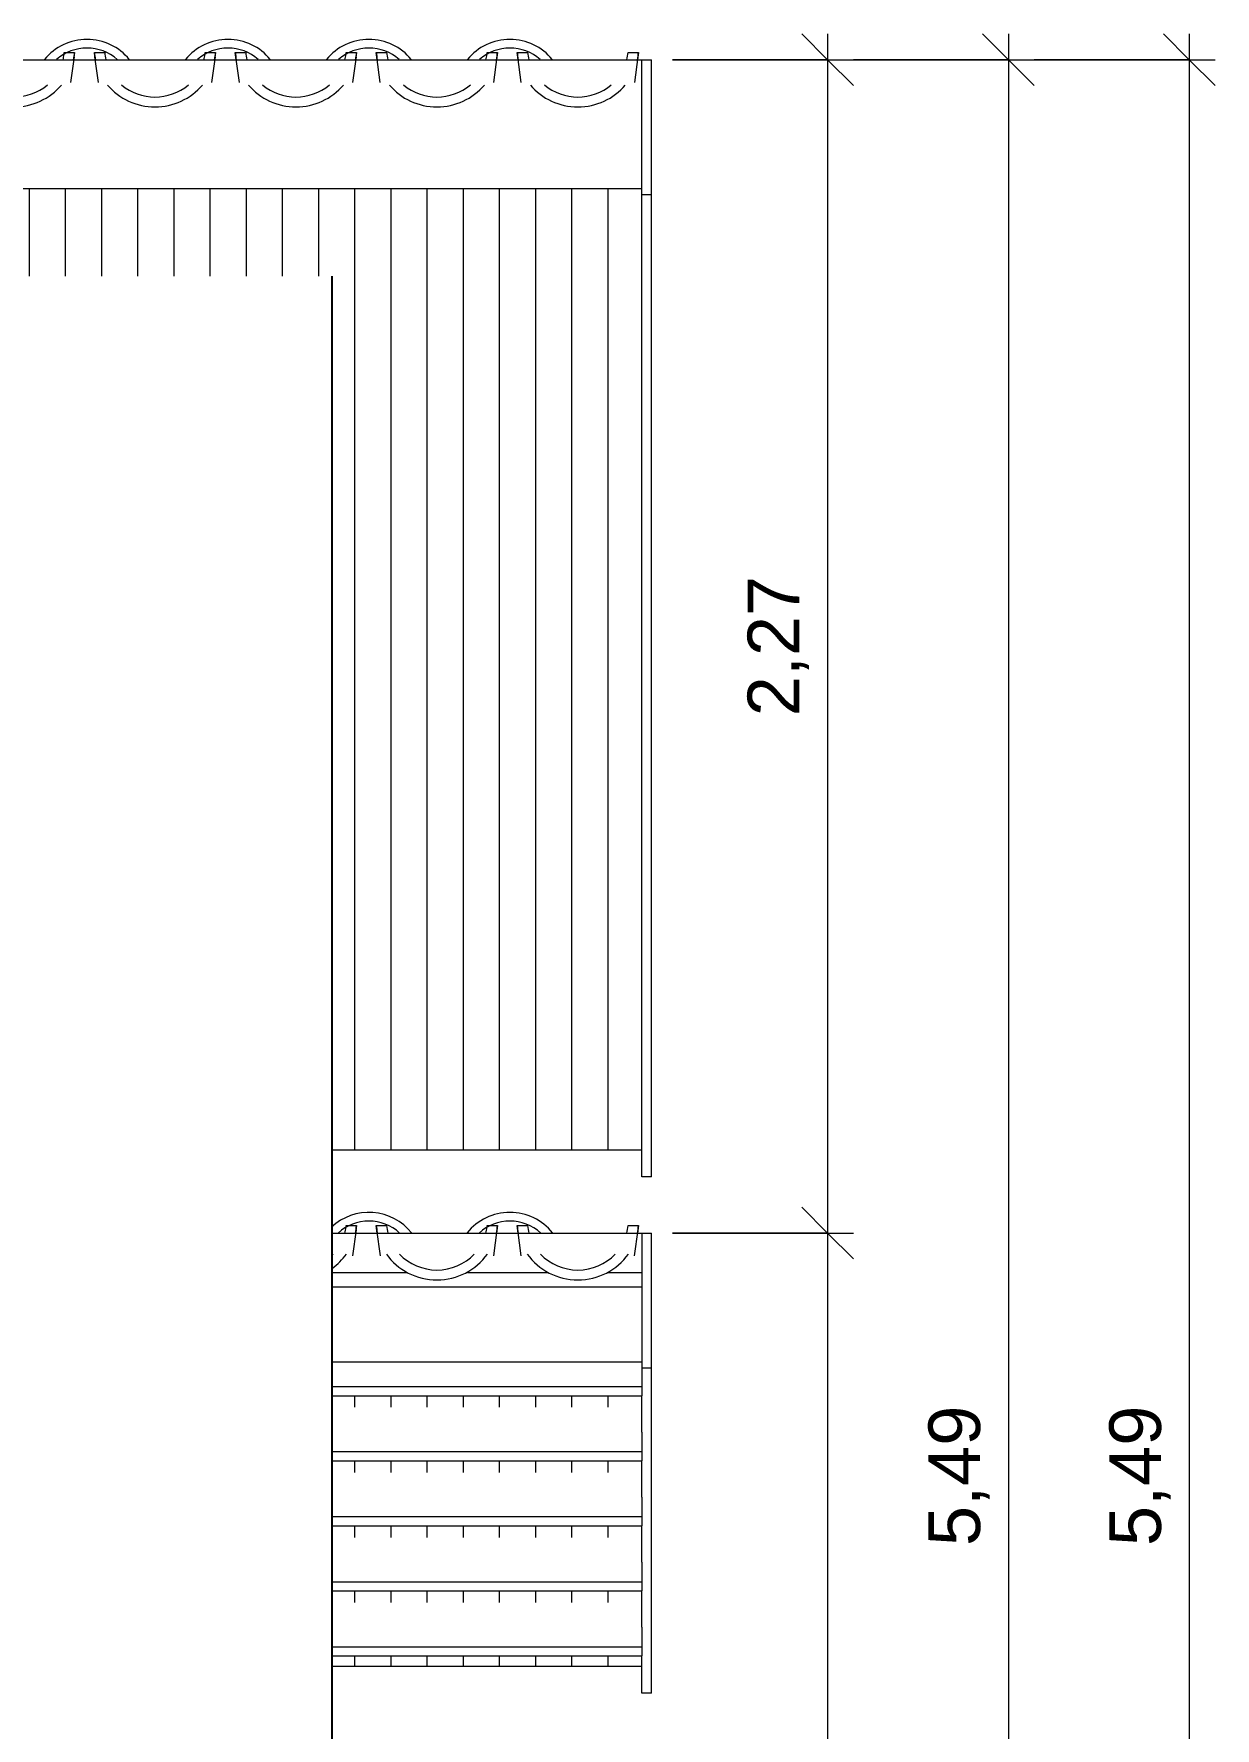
# Model space of a CAD drawing. Header units: millimetres. Extents: x -23755 to 62003, y -3000 to 6760.
# Drawn here: x 20177 to 22463, y 2455 to 5736 of the extents above; entities that cross this region are included whole.
import ezdxf

# ---------------------------------------------------------------- set-up
doc = ezdxf.new("R2010")
doc.units = ezdxf.units.MM
for name, color, linetype, lineweight in [('A-ANNO-DIMS', 211, 'Continuous', 9), ('A-ANNO-DIMS-50', 211, 'Continuous', 9), ('A-GLAZ-CURT', 52, 'Continuous', 9), ('A-GLAZ-CWMG', 51, 'Continuous', 9), ('A-ROOF', 132, 'Continuous', 9), ('A-ROOF-OTLN', 132, 'Continuous', 9), ('A-ROOF-PATT', 132, 'Continuous', 9), ('A-WALL', 113, 'Continuous', 25)]:
    doc.layers.add(name, color=color, linetype=linetype, lineweight=lineweight)
doc.styles.add('@Arial Unicode MS', font='', dxfattribs={"height": 100})
doc.styles.get('@Arial Unicode MS').set_extended_font_data('@Arial Unicode MS')
doc.dimstyles.new('CRT_-__Metros_-_Linha_de_chamada_3_5_mm_1', dxfattribs={"dimscale": 304.8, "dimtxt": 100.584485, "dimasz": 0.328084, "dimexe": 0.164042, "dimexo": 0.0625, "dimgap": 0.082021, "dimtad": 1, "dimlfac": 0.001, "dimrnd": 0.01, "dimzin": 0, "dimdsep": 46, "dimtxsty": '@Arial Unicode MS', "dimblk1": 'OBLIQUE', "dimblk2": 'OBLIQUE', "dimsah": 1, "dimcen": 0.09, "dimdle": 0.164042, "dimazin": 0, "dimtfac": 1, "dimtdec": 4, "dimtix": 1, "dimtmove": 0, "dimatfit": 3, "dimfxl": 0.984252, "dimfxlon": 1, "dimtvp": 1, "dimtolj": 1, "dimtzin": 0, "dimarcsym": 2})

# ---------------------------------------------------------------- blocks, each defined once
blk = doc.blocks.new('Rectangular Mullion - Ripa-3577153-B')
at = {"layer": 'A-GLAZ-CWMG'}
for p, q in [((7655.4, 3337.3), (7799.8, 3337.3)), ((7917.8, 3337.3), (8072.7, 3337.3)), ((8190.6, 3337.3), (8255.4, 3337.3)), ((8255.4, 3337.3), (8255.4, 3308.6)), ((8255.4, 3308.6), (7655.4, 3308.6)), ((8255.4, 3308.6), (8255.4, 3304.4))]:
    blk.add_line(p, q, dxfattribs=at)
blk = doc.blocks.new('Rectangular Mullion - Terça-3577237-B')
at = {"layer": 'A-GLAZ-CWMG'}
for p, q in [((8255.4, 3163.5), (8255.4, 3115.9)), ((8255.4, 3115.9), (7655.4, 3115.9)), ((7655.4, 3098.7), (8255.4, 3098.7)), ((8255.4, 3115.9), (8255.4, 3098.7))]:
    blk.add_line(p, q, dxfattribs=at)
blk = doc.blocks.new('Rectangular Mullion - Terça-3577243-B')
at = {"layer": 'A-GLAZ-CWMG'}
for p, q in [((8255.4, 2650.2), (8255.4, 2611.9)), ((8255.4, 2611.9), (7655.4, 2611.9)), ((7655.4, 2594.7), (8255.4, 2594.7)), ((8255.4, 2611.9), (8255.4, 2594.7))]:
    blk.add_line(p, q, dxfattribs=at)
blk = doc.blocks.new('COLONIAL BASE - COLONIAL BASE-3578828-B')
at = {"layer": 'A-GLAZ-CURT'}
for p, q in [((7743.5, 3413.5), (7741.5, 3428.2)), ((7741.5, 3428.2), (7761.5, 3428.2)), ((7749.4, 3369.7), (7742.4, 3420)), ((7956, 3428.2), (7976, 3428.2)), ((7975.1, 3420), (7968.1, 3369.7)), ((7976, 3428.2), (7974, 3413.5))]:
    blk.add_line(p, q, dxfattribs=at)
for centre, major_axis, start_param, end_param in [((7727.2, 3355.1), (102.8, 0), 0.63984, 2.351477), ((7727.2, 3355.1), (85.3, 0), 0.797984, 2.343608), ((7858.8, 3435.4), (117.5, 0), 3.205466, 3.338111), ((7858.8, 3435.4), (97.5, 0), 3.218592, 3.379417), ((7858.8, 3435.4), (97.5, 0), 6.045361, 6.16477), ((7858.8, 3435.4), (97.5, 0), 6.165433, 6.206186), ((7858.8, 3435.4), (117.5, 0), 6.086667, 6.219312), ((7858.8, 3435.4), (117.5, 0), 3.729518, 5.695259), ((7858.8, 3435.4), (97.5, 0), 3.877413, 5.547365)]:
    blk.add_ellipse(centre, major_axis=major_axis, ratio=0.957826, start_param=start_param, end_param=end_param, dxfattribs=at)
blk = doc.blocks.new('COLONIAL BASE - COLONIAL BASE-V145-B')
at = {"layer": 'A-GLAZ-CURT'}
for p, q in [((7683.1, 3428.2), (7703.2, 3428.2)), ((7702.3, 3420), (7695.3, 3369.7)), ((7703.2, 3428.2), (7701.2, 3413.5))]:
    blk.add_line(p, q, dxfattribs=at)
for major_axis, start_param, end_param in [((97.5, 0), 6.045361, 6.16477), ((97.5, 0), 6.165433, 6.206186), ((117.5, 0), 6.086667, 6.219312), ((97.5, 0), 5.510582, 5.547365), ((117.5, 0), 5.350496, 5.695259)]:
    blk.add_ellipse((7585.9, 3435.4), major_axis=major_axis, ratio=0.957826, start_param=start_param, end_param=end_param, dxfattribs=at)
blk = doc.blocks.new('COLONIAL BASE - COLONIAL BASE-V146-B')
at = {"layer": 'A-GLAZ-CURT'}
for p, q in [((8014.4, 3428.2), (8034.4, 3428.2)), ((8016.3, 3413.5), (8014.4, 3427.9)), ((8022.2, 3369.7), (8015.2, 3420)), ((8228.8, 3428.2), (8248.8, 3428.2)), ((8248, 3420), (8240.9, 3369.7)), ((8248.8, 3428.2), (8246.8, 3413.5))]:
    blk.add_line(p, q, dxfattribs=at)
for centre, major_axis, start_param, end_param in [((8000.1, 3355.1), (102.8, 0), 0.63984, 2.501753), ((8000.1, 3355.1), (85.3, 0), 0.797984, 2.343608), ((8131.6, 3435.4), (117.5, 0), 3.205466, 3.338111), ((8131.6, 3435.4), (97.5, 0), 3.218592, 3.379417), ((8131.6, 3435.4), (97.5, 0), 6.045361, 6.206186), ((8131.6, 3435.4), (117.5, 0), 6.086667, 6.219312), ((8131.6, 3435.4), (117.5, 0), 3.729518, 5.695259), ((8131.6, 3435.4), (97.5, 0), 3.877413, 5.547365)]:
    blk.add_ellipse(centre, major_axis=major_axis, ratio=0.957826, start_param=start_param, end_param=end_param, dxfattribs=at)
blk = doc.blocks.new('COLONIAL BASE - COLONIAL BASE-4234113-B')
at = {"layer": 'A-GLAZ-CURT'}
for p, q in [((7743.4, 5685.5), (7741.5, 5699.6)), ((7741.5, 5699.6), (7761.5, 5699.6)), ((7749.3, 5641.5), (7742.4, 5691.3)), ((7956, 5699.6), (7976, 5699.6)), ((7975.1, 5691.3), (7968.2, 5641.5)), ((7976, 5699.6), (7974.1, 5685.5))]:
    blk.add_line(p, q, dxfattribs=at)
for centre, major_axis, start_param, end_param in [((7727.2, 5626.4), (102.8, 0), 0.648016, 2.493576), ((7727.2, 5626.4), (85.3, 0), 0.811505, 2.330088), ((7858.8, 5706.7), (117.5, 0), 3.205466, 3.332025), ((7858.8, 5706.7), (97.5, 0), 3.218592, 3.372085), ((7858.8, 5706.7), (97.5, 0), 6.052693, 6.16477), ((7858.8, 5706.7), (97.5, 0), 6.165433, 6.206186), ((7858.8, 5706.7), (117.5, 0), 6.092753, 6.219312), ((7858.8, 5706.7), (117.5, 0), 3.815207, 5.609571), ((7858.8, 5706.7), (97.5, 0), 3.986288, 5.43849)]:
    blk.add_ellipse(centre, major_axis=major_axis, ratio=0.957826, start_param=start_param, end_param=end_param, dxfattribs=at)
blk = doc.blocks.new('COLONIAL BASE - COLONIAL BASE-V147-B')
at = {"layer": 'A-GLAZ-CURT'}
for p, q in [((8016.2, 5685.5), (8014.3, 5699.6)), ((8014.3, 5699.6), (8034.4, 5699.6)), ((8022.2, 5641.5), (8015.2, 5691.3)), ((8228.8, 5699.6), (8248.8, 5699.6)), ((8248, 5691.3), (8241, 5641.5)), ((8248.8, 5699.6), (8246.9, 5685.5))]:
    blk.add_line(p, q, dxfattribs=at)
for centre, major_axis, start_param, end_param in [((8000.1, 5626.4), (102.8, 0), 0.648016, 2.493576), ((8000.1, 5626.4), (85.3, 0), 0.811505, 2.330088), ((8131.6, 5706.7), (117.5, 0), 3.205466, 3.332025), ((8131.6, 5706.7), (97.5, 0), 3.218592, 3.372085), ((8131.6, 5706.7), (97.5, 0), 6.052693, 6.206186), ((8131.6, 5706.7), (117.5, 0), 6.092753, 6.219312), ((8131.6, 5706.7), (117.5, 0), 3.815207, 5.609571), ((8131.6, 5706.7), (97.5, 0), 3.986288, 5.43849)]:
    blk.add_ellipse(centre, major_axis=major_axis, ratio=0.957826, start_param=start_param, end_param=end_param, dxfattribs=at)
blk = doc.blocks.new('DIMBLOCK51-B')
at = {"layer": 'A-ANNO-DIMS-50', "lineweight": 18, "transparency": 16777216}
for p, q in [((22062.9, 5685.5), (22012.9, 5735.5)), ((22062.9, 5685.5), (22112.9, 5635.5)), ((22062.9, 200), (22012.9, 250)), ((22062.9, 200), (22112.9, 150))]:
    blk.add_line(p, q, dxfattribs=at)
at = {"layer": 'A-ANNO-DIMS-50', "transparency": 16777216}
for p, q in [((22062.9, 5735.5), (22062.9, 150)), ((21762.9, 5685.5), (22112.9, 5685.5)), ((22062.9, 5685.5), (21762.9, 5685.5)), ((21762.9, 200), (22112.9, 200)), ((22062.9, 200), (21762.9, 200))]:
    blk.add_line(p, q, dxfattribs=at)
at = {"layer": 'A-ANNO-DIMS-50', "color": 0, "transparency": 16777216, "insert": (21908.1, 2807.5), "char_height": 100, "width": 324.675, "attachment_point": 1, "rotation": 90, "line_spacing_factor": 1.117605, "style": '@Arial Unicode MS'}
blk.add_mtext('5,49', dxfattribs=at)
blk = doc.blocks.new('_Oblique')
at = {"color": 0, "linetype": 'ByBlock', "lineweight": -2}
blk.add_line((-0.5, -0.5), (0.5, 0.5), dxfattribs=at)
blk = doc.blocks.new('DIMBLOCK52-B')
at = {"layer": 'A-ANNO-DIMS-50', "lineweight": 18, "transparency": 16777216}
for p, q in [((21712.9, 5685.5), (21662.9, 5735.5)), ((21712.9, 5685.5), (21762.9, 5635.5)), ((21712.9, 3413.5), (21662.9, 3463.5)), ((21712.9, 3413.5), (21762.9, 3363.5))]:
    blk.add_line(p, q, dxfattribs=at)
at = {"layer": 'A-ANNO-DIMS-50', "transparency": 16777216}
for p, q in [((21712.9, 5735.5), (21712.9, 3413.5)), ((21412.9, 5685.5), (21762.9, 5685.5)), ((21712.9, 5685.5), (21412.9, 5685.5)), ((21412.9, 3413.5), (21762.9, 3413.5)), ((21712.9, 3413.5), (21412.9, 3413.5))]:
    blk.add_line(p, q, dxfattribs=at)
at = {"layer": 'A-ANNO-DIMS-50', "color": 0, "transparency": 16777216, "insert": (21558.1, 4414.2), "char_height": 100, "width": 324.675, "attachment_point": 1, "rotation": 90, "line_spacing_factor": 1.117605, "style": '@Arial Unicode MS'}
blk.add_mtext('2,27', dxfattribs=at)
blk = doc.blocks.new('DIMBLOCK53-B')
at = {"layer": 'A-ANNO-DIMS-50', "lineweight": 18, "transparency": 16777216}
for p, q in [((21712.9, 3413.5), (21662.9, 3463.5)), ((21712.9, 3413.5), (21762.9, 3363.5)), ((21712.9, 200), (21662.9, 250)), ((21712.9, 200), (21762.9, 150))]:
    blk.add_line(p, q, dxfattribs=at)
at = {"layer": 'A-ANNO-DIMS-50', "transparency": 16777216}
for p, q in [((21412.9, 3413.5), (21762.9, 3413.5)), ((21712.9, 3413.5), (21412.9, 3413.5)), ((21712.9, 3413.5), (21712.9, 150)), ((21412.9, 200), (21762.9, 200)), ((21712.9, 200), (21412.9, 200))]:
    blk.add_line(p, q, dxfattribs=at)
at = {"layer": 'A-ANNO-DIMS-50', "color": 0, "transparency": 16777216, "insert": (21558.1, 1671.5), "char_height": 100, "width": 324.675, "attachment_point": 1, "rotation": 90, "line_spacing_factor": 1.117605, "style": '@Arial Unicode MS'}
blk.add_mtext('3,21', dxfattribs=at)
blk = doc.blocks.new('DIMBLOCK54-B')
at = {"layer": 'A-ANNO-DIMS-50', "lineweight": 18, "transparency": 16777216}
for p, q in [((22412.9, 5685.5), (22362.9, 5735.5)), ((22412.9, 5685.5), (22462.9, 5635.5)), ((22412.9, 200), (22362.9, 250)), ((22412.9, 200), (22462.9, 150))]:
    blk.add_line(p, q, dxfattribs=at)
at = {"layer": 'A-ANNO-DIMS-50', "transparency": 16777216}
for p, q in [((22412.9, 5735.5), (22412.9, 150)), ((22112.9, 5685.5), (22462.9, 5685.5)), ((22412.9, 5685.5), (22112.9, 5685.5)), ((22112.9, 200), (22462.9, 200)), ((22412.9, 200), (22112.9, 200))]:
    blk.add_line(p, q, dxfattribs=at)
at = {"layer": 'A-ANNO-DIMS-50', "color": 0, "transparency": 16777216, "insert": (22258.1, 2807.5), "char_height": 100, "width": 324.675, "attachment_point": 1, "rotation": 90, "line_spacing_factor": 1.117605, "style": '@Arial Unicode MS'}
blk.add_mtext('5,49', dxfattribs=at)

msp = doc.modelspace()

# ---------------------------------------------------------------- hatches: boundary and pattern name
at = {"layer": 'A-ROOF-PATT'}
h = msp.add_hatch(dxfattribs=at)
h.set_pattern_fill('FP_19', color=256, style=0, pattern_type=2)
h.set_pattern_definition([(90, (13097.99, 1190), (-70, 4e-15), [])])
h.paths.add_polyline_path([(20753.372, 3574.716), (21353.372, 3574.716), (21353.372, 5435.522), (10713.372, 5435.522), (10713.372, 5266.716), (20753.372, 5266.716), (20753.372, 3634.698)])
h = msp.add_hatch(dxfattribs=at)
h.set_pattern_fill('FP_20', color=256, style=0, pattern_type=2)
h.set_pattern_definition([(90, (13097.99, 712.93), (-70, 4e-15), [])])
h.paths.add_polyline_path([(21353.372, 2574.717), (21353.372, 2594.685), (20753.372, 2594.685), (20753.372, 2574.717), (21333.752, 2574.717)])
h.paths.add_polyline_path([(20753.372, 2698.13), (21353.372, 2698.13), (21353.372, 2720.685), (20753.372, 2720.685), (20753.372, 2707.215)])
h.paths.add_polyline_path([(20753.372, 2824.13), (21353.372, 2824.13), (21353.372, 2846.685), (20753.372, 2846.685), (20753.372, 2839.712)])
h.paths.add_polyline_path([(20802.37, 2950.13), (21353.372, 2950.13), (21353.372, 2972.685), (20753.372, 2972.21), (20753.372, 2950.13), (20758.088, 2950.13)])
h.paths.add_polyline_path([(20846.651, 3076.13), (21353.372, 3076.13), (21353.372, 3098.685), (20753.372, 3098.685), (20753.372, 3076.13), (20802.37, 3076.13)])

# ---------------------------------------------------------------- linework, layer by layer
at = {"layer": 'A-ROOF'}
for p, q in [((20753.372, 3574.716), (21353.372, 3574.716)), ((20753.372, 2574.716), (21353.372, 2574.716))]:
    msp.add_line(p, q, dxfattribs=at)
at = {"layer": 'A-ROOF-OTLN'}
for p, q in [((10713.372, 5685.522), (21372.372, 5685.522)), ((21353.372, 3522.515), (21353.372, 5685.522)), ((21372.372, 3522.515), (21372.372, 5685.522)), ((21353.372, 5435.522), (10713.372, 5435.522)), ((21353.372, 5424.515), (21372.372, 5424.515)), ((21372.372, 3522.515), (21353.372, 3522.515)), ((20753.372, 3413.522), (21372.372, 3413.522)), ((21353.372, 3413.522), (21353.372, 3337.327)), ((21372.372, 2522.515), (21372.372, 3413.522)), ((21353.372, 3304.379), (21353.372, 3163.522)), ((21353.372, 3163.522), (20753.372, 3163.522)), ((21353.372, 3152.515), (21372.372, 3152.515)), ((21353.372, 3028.239), (21353.372, 3098.685)), ((21353.372, 2902.239), (21353.372, 2972.21)), ((21353.372, 2776.239), (21353.372, 2846.685)), ((21353.372, 2650.239), (21353.372, 2720.685)), ((21353.372, 2522.515), (21353.372, 2594.685)), ((21372.372, 2522.515), (21353.372, 2522.515))]:
    msp.add_line(p, q, dxfattribs=at)
at = {"layer": 'A-WALL'}
msp.add_line((20753.372, 5266.716), (20753.372, 31.095), dxfattribs=at)

# ---------------------------------------------------------------- block references
at = {"layer": 'A-GLAZ-CURT'}
for name, p in [('COLONIAL BASE - COLONIAL BASE-4234113-B', (12279.53, 0)), ('COLONIAL BASE - COLONIAL BASE-4234113-B', (12552.351, 0)), ('COLONIAL BASE - COLONIAL BASE-4234113-B', (12825.171, 0)), ('COLONIAL BASE - COLONIAL BASE-4234113-B', (13097.992, 0)), ('COLONIAL BASE - COLONIAL BASE-V147-B', (13097.992, 0)), ('COLONIAL BASE - COLONIAL BASE-3578828-B', (13097.992, 0)), ('COLONIAL BASE - COLONIAL BASE-V146-B', (13097.992, 0)), ('COLONIAL BASE - COLONIAL BASE-V145-B', (13097.992, 0))]:
    msp.add_blockref(name, p, dxfattribs=at)
at = {"layer": 'A-GLAZ-CWMG'}
for name, p in [('Rectangular Mullion - Ripa-3577153-B', (13097.992, 0)), ('Rectangular Mullion - Terça-3577237-B', (13097.992, 0)), ('Rectangular Mullion - Terça-3577243-B', (13097.992, 378)), ('Rectangular Mullion - Terça-3577243-B', (13097.992, 252)), ('Rectangular Mullion - Terça-3577243-B', (13097.992, 126)), ('Rectangular Mullion - Terça-3577243-B', (13097.992, 0))]:
    msp.add_blockref(name, p, dxfattribs=at)

# ---------------------------------------------------------------- dimensions: what is measured, and where the dimension line sits
at = {"layer": 'A-ANNO-DIMS'}
for base, p1, p2, override, picture, middle in [((21712.89, 3413.522), (21412.89, 5685.522), (21412.89, 3413.522), {"dimpost": '<>', "dimfxl": 2272}, 'DIMBLOCK52-B', (21637.651, 4549.522)), ((22062.89, 200), (21762.89, 5685.522), (21762.89, 200), {"dimpost": '<>', "dimfxl": 5485.522452}, 'DIMBLOCK51-B', (21986.798, 2942.761)), ((22412.89, 200), (22112.89, 5685.522), (22112.89, 200), {"dimpost": '<>', "dimfxl": 5485.522452}, 'DIMBLOCK54-B', (22336.798, 2942.761)), ((21712.89, 200), (21412.89, 3413.522), (21412.89, 200), {"dimpost": '<>', "dimfxl": 3213.522452}, 'DIMBLOCK53-B', (21636.798, 1806.761))]:
    dim = msp.add_linear_dim(base=base, p1=p1, p2=p2, angle=90, dimstyle='CRT_-__Metros_-_Linha_de_chamada_3_5_mm_1', override=override, dxfattribs=at)
    dim.commit()
    dim.dimension.update_dxf_attribs({"geometry": picture, "text_midpoint": middle})

doc.saveas('drawing.dxf')
